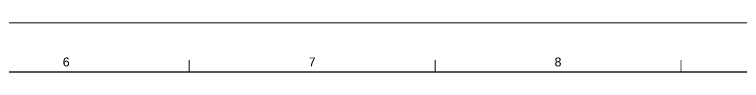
# Paper-space layout 'Layout1' of a CAD drawing. Header units: inches, sheet in millimetres. Extents: x 0 to 591, y 0 to 420.
# Drawn here: x 295.5 to 443.3, y 409.9 to 420.1 of the extents above; entities that cross this region are included whole.
import ezdxf
from ezdxf.enums import TextEntityAlignment as Align

# ---------------------------------------------------------------- set-up
doc = ezdxf.new("R2010")
doc.units = ezdxf.units.IN
doc.header["$MEASUREMENT"] = 0
doc.layers.add('G-ANNO-NPLT', color=210, linetype='Continuous', plot=False)
doc.layers.add('G-ANNO-TEXT', color=3, linetype='Continuous')
doc.layers.add('G-ANNO-TTLB', color=3, linetype='Continuous')
doc.styles.add('ARIAL', font='Arial.ttf')

psp = doc.layouts.get("Layout1")

# ---------------------------------------------------------------- linework, layer by layer
at = {"layer": 'G-ANNO-NPLT', "const_width": 0.18}
psp.add_lwpolyline([(591.03, 420.02), (0.03, 420.02)], dxfattribs=at)
at = {"layer": 'G-ANNO-TTLB'}
psp.add_line((581.03, 410.02), (25.03, 410.02), dxfattribs=at)
at = {"layer": 'G-ANNO-TTLB', "const_width": 0.18, "flags": 128}
for points in [[(331.03, 412.52), (331.03, 410.02)], [(381.03, 412.52), (381.03, 410.02)], [(431.03, 412.52), (431.03, 410.02)]]:
    psp.add_lwpolyline(points, dxfattribs=at)

# ---------------------------------------------------------------- texts
at = {"layer": 'G-ANNO-TEXT', "style": 'ARIAL'}
for s, p in [('6', (306.03, 412.09)), ('7', (356.03, 412.09)), ('8', (406.03, 412.09))]:
    psp.add_text(s, height=1.8, dxfattribs=at).set_placement(p, align=Align.MIDDLE_CENTER)

doc.saveas('drawing.dxf')
